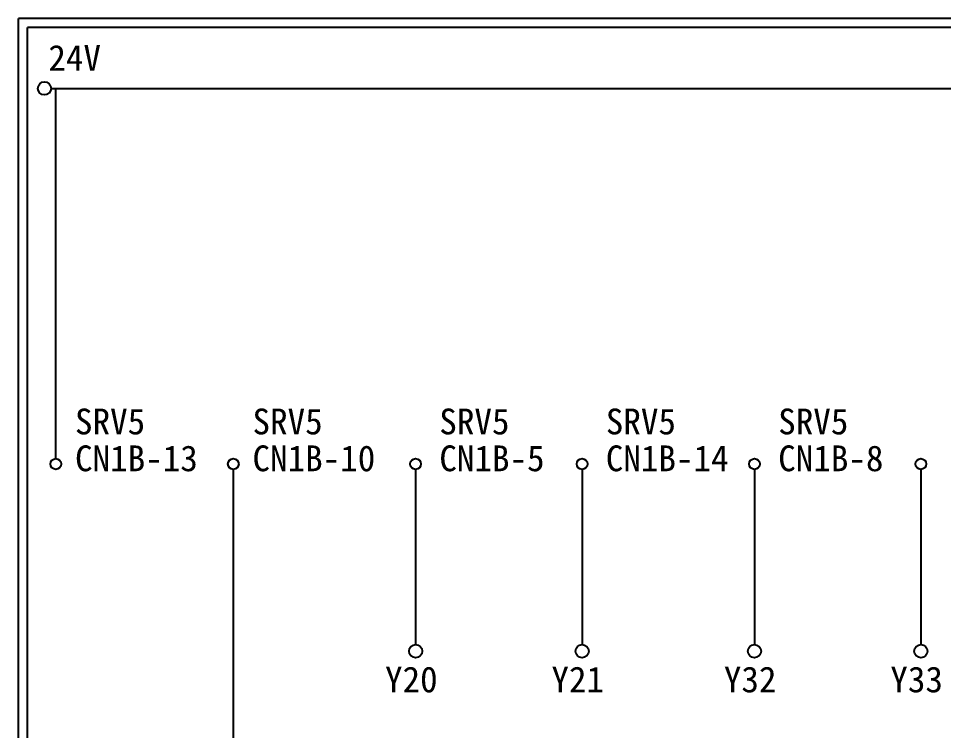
# Model space of a CAD drawing. Extents: x 926 to 1213, y 3 to 207.
# Drawn here: x 925.7 to 1054.9, y 107.6 to 207 of the extents above; entities that cross this region are included whole.
import ezdxf

# ---------------------------------------------------------------- set-up
doc = ezdxf.new("R2010")
doc.units = 0
doc.layers.add('圖框層', color=7, linetype='CONTINUOUS')
doc.layers.add('標尺寸層', color=3, linetype='CONTINUOUS')
doc.styles.add('STSL', font='KAIU.TTF')

msp = doc.modelspace()

# ---------------------------------------------------------------- linework, layer by layer
at = {"layer": '圖框層', "color": 7}
for p, q in [((1212.74, 206.97), (925.74, 206.97)), ((925.74, 3), (925.74, 206.97)), ((1211.49, 205.72), (926.99, 205.72)), ((926.99, 4.25), (926.99, 205.72))]:
    msp.add_line(p, q, dxfattribs=at)
at = {"layer": '標尺寸層', "color": 7}
for p, q in [((930.28, 197.22), (1207.88, 197.22)), ((930.95, 145.57), (930.95, 197.22)), ((955.73, 144.07), (955.73, 99.96)), ((981.18, 144.07), (981.18, 119.62)), ((1004.42, 144.07), (1004.42, 119.62)), ((1028.48, 144.07), (1028.48, 119.62)), ((1051.72, 144.07), (1051.72, 119.62))]:
    msp.add_line(p, q, dxfattribs=at)
for centre, radius in [((929.36, 197.22), 0.92), ((930.95, 144.82), 0.751), ((955.73, 144.82), 0.751), ((981.18, 144.82), 0.751), ((1004.42, 144.82), 0.751), ((1028.48, 144.82), 0.751), ((1051.72, 144.82), 0.751), ((981.18, 118.7), 0.92), ((1004.42, 118.7), 0.92), ((1028.48, 118.7), 0.92), ((1051.72, 118.7), 0.92)]:
    msp.add_circle(centre, radius, dxfattribs=at)

# ---------------------------------------------------------------- texts
at = {"layer": '圖框層', "color": 4, "style": 'STSL'}
for s, p in [('24V', (929.91, 199.68)), ('SRV5', (933.63, 148.95)), ('SRV5', (958.41, 148.95)), ('SRV5', (984.49, 148.95)), ('SRV5', (1007.73, 148.95)), ('SRV5', (1031.8, 148.95)), ('CN1B-13', (933.63, 143.81)), ('CN1B-10', (958.41, 143.81)), ('CN1B-5', (984.49, 143.81)), ('CN1B-14', (1007.73, 143.81)), ('CN1B-8', (1031.8, 143.81)), ('Y20', (976.91, 112.96)), ('Y21', (1000.14, 112.96)), ('Y32', (1024.21, 112.96)), ('Y33', (1047.45, 112.96))]:
    msp.add_text(s, height=3.6, dxfattribs=at).set_placement(p)

doc.saveas('drawing.dxf')
